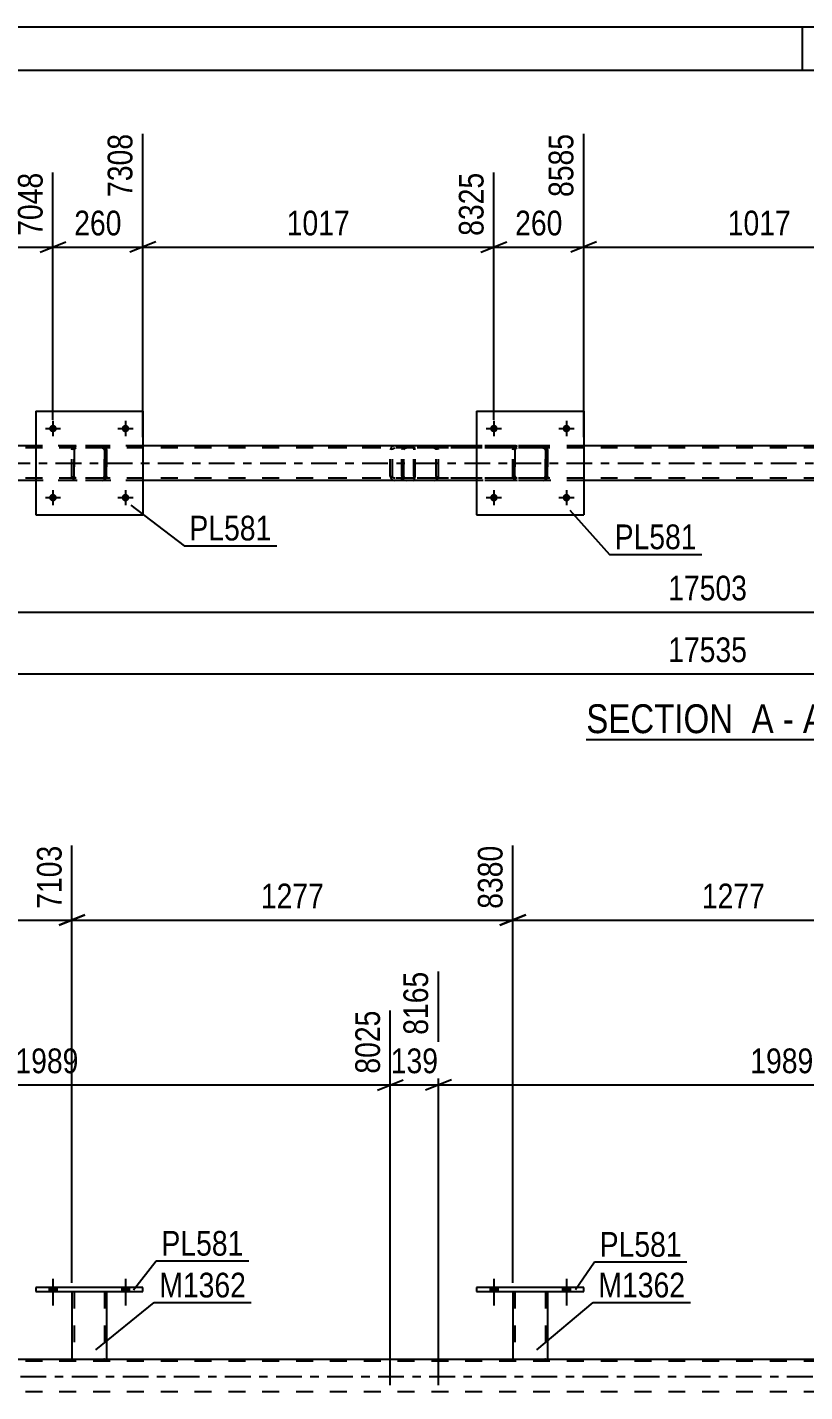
# Model space of a CAD drawing. Header units: millimetres. Extents: x 0 to 841, y 0 to 594.
# Drawn here: x 331.2 to 421.3, y 436 to 594 of the extents above; entities that cross this region are included whole.
import ezdxf

# ---------------------------------------------------------------- set-up
doc = ezdxf.new("R2010")
doc.units = ezdxf.units.MM
doc.linetypes.add('DXK_LINE_DOT2', pattern=[3.9198, 1.9599, -1.9599])
doc.linetypes.add('DXK_LINE_DOT3', pattern=[5.9187, 2.979, -0.9799, 0.9799, -0.9799])
doc.styles.add('Arial Narrow', font='ARIALN.TTF', dxfattribs={"height": 0.2})

# ---------------------------------------------------------------- blocks, each defined once
blk = doc.blocks.new('Unknown-103655156-1133')
at = {"color": 5, "linetype": 'Continuous'}
for p, q in [((841, 594), (0, 594)), ((421, 589), (421, 594)), ((836, 589), (5, 589))]:
    blk.add_line(p, q, dxfattribs=at)
blk = doc.blocks.new('Unknown-103655156-11 - 2883')
at = {"color": 6, "linetype": 'Continuous'}
blk.add_line((395.97, 511.51), (423.62, 511.51), dxfattribs=at)
at = {"color": 0, "linetype": 'Continuous'}
for points in [[(414.08, 512.26), (414.08, 515.76), (395.97, 515.76), (395.97, 512.26)], [(417.69, 512.26), (417.69, 515.76), (415.13, 515.76), (415.13, 512.26)], [(420.01, 512.26), (420.01, 515.76), (418.74, 515.76), (418.74, 512.26)], [(423.62, 512.26), (423.62, 515.76), (421.06, 515.76), (421.06, 512.26)]]:
    blk.add_wipeout(points, dxfattribs=at)
at = {"color": 7, "linetype": 'Continuous', "style": 'Arial Narrow'}
for s, p in [('SECTION ', (395.97, 512.26)), ('A', (415.13, 512.26)), ('A', (421.06, 512.26)), ('-', (418.74, 512.26))]:
    blk.add_text(s, height=3.34, dxfattribs=at).set_placement(p)
blk = doc.blocks.new('Part-103655156-2920 - 2883')
at = {"color": 7, "linetype": 'DXK_LINE_DOT2'}
for p, q in [((752.38, 545.29), (109.59, 545.29)), ((752.38, 545.53), (127.87, 545.53)), ((344.59, 545.53), (332.19, 545.53)), ((395.67, 545.53), (383.27, 545.53)), ((752.38, 541.77), (109.59, 541.77)), ((748.56, 541.53), (127.87, 541.53)), ((344.59, 541.53), (332.19, 541.53)), ((395.67, 541.53), (383.27, 541.53))]:
    blk.add_line(p, q, dxfattribs=at)
at = {"color": 2, "linetype": 'Continuous'}
for p, q in [((332.19, 545.53), (293.51, 545.53)), ((383.27, 545.53), (344.59, 545.53)), ((434.35, 545.53), (395.67, 545.53)), ((332.19, 541.53), (293.51, 541.53)), ((383.27, 541.53), (344.59, 541.53)), ((434.35, 541.53), (395.67, 541.53))]:
    blk.add_line(p, q, dxfattribs=at)
at = {"color": 7, "linetype": 'DXK_LINE_DOT3'}
blk.add_line((109.59, 543.53), (752.38, 543.53), dxfattribs=at)
blk = doc.blocks.new('Bolt-103655156-3025 - 2883')
at = {"linetype": 'Continuous'}
for points in [[(385.71, 547.53, -1), (384.83, 547.53, -1)], [(394.11, 547.53, -1), (393.23, 547.53, -1)]]:
    blk.add_hatch(color=1, dxfattribs=at).paths.add_polyline_path(points)
at = {"color": 1, "linetype": 'Continuous'}
for p, q in [((385.27, 548.41), (385.27, 546.65)), ((393.67, 548.41), (393.67, 546.65)), ((384.39, 547.53), (386.15, 547.53)), ((392.79, 547.53), (394.55, 547.53))]:
    blk.add_line(p, q, dxfattribs=at)
blk = doc.blocks.new('Part-103655156-2974 - 2883')
at = {"color": 7, "linetype": 'DXK_LINE_DOT2'}
for p, q in [((375.87, 545.53), (363.71, 545.53)), ((375.87, 545.29), (363.71, 545.29)), ((373.31, 545.22), (373.27, 545.05)), ((373.31, 545.24), (373.31, 545.22)), ((373.53, 545.05), (373.54, 545.14)), ((373.54, 545.14), (373.6, 545.22)), ((373.78, 545.53), (373.58, 545.49)), ((373.6, 545.22), (373.68, 545.27)), ((373.68, 545.27), (373.78, 545.29)), ((374.59, 545.29), (374.59, 545.53)), ((375.97, 545.49), (375.87, 545.53)), ((375.87, 545.29), (375.92, 545.27)), ((375.92, 545.27), (375.96, 545.22)), ((375.96, 545.22), (375.99, 545.14)), ((376.06, 545.39), (375.97, 545.49)), ((375.99, 545.14), (376, 545.05)), ((376.12, 545.24), (376.06, 545.39)), ((376.14, 545.05), (376.12, 545.24)), ((373.27, 542.01), (373.27, 545.05)), ((373.53, 542.01), (373.53, 545.05)), ((376, 542.01), (376, 545.05)), ((376.14, 542.01), (376.14, 545.05)), ((373.27, 542.01), (373.31, 541.83)), ((373.54, 541.92), (373.53, 542.01)), ((376, 542.01), (375.99, 541.92)), ((376.12, 541.83), (376.14, 542.01)), ((375.87, 541.77), (363.71, 541.77)), ((375.87, 541.53), (363.71, 541.53)), ((373.6, 541.84), (373.54, 541.92)), ((373.58, 541.57), (373.78, 541.53)), ((373.68, 541.79), (373.6, 541.84)), ((373.78, 541.77), (373.68, 541.79)), ((374.59, 541.53), (374.59, 541.77)), ((375.92, 541.79), (375.87, 541.77)), ((375.87, 541.53), (375.97, 541.57)), ((375.96, 541.84), (375.92, 541.79)), ((375.99, 541.92), (375.96, 541.84)), ((375.97, 541.57), (376.06, 541.67)), ((376.06, 541.67), (376.12, 541.83))]:
    blk.add_line(p, q, dxfattribs=at)
for centre, start, end in [((373.76, 545.04), 111.1941, 156.1506), ((373.76, 542.03), 203.8494, 248.8059)]:
    blk.add_arc(centre, 0.492, start, end, dxfattribs=at)
blk = doc.blocks.new('Part-103655156-3024 - 2883')
at = {"color": 7, "linetype": 'DXK_LINE_DOT2'}
for p, q in [((374.63, 545.22), (374.59, 545.05)), ((374.63, 545.24), (374.63, 545.22)), ((374.85, 545.05), (374.87, 545.14)), ((374.87, 545.14), (374.92, 545.22)), ((375.1, 545.53), (374.91, 545.49)), ((374.92, 545.22), (375, 545.27)), ((375, 545.27), (375.1, 545.29)), ((390.09, 545.53), (375.1, 545.53)), ((390.09, 545.29), (375.1, 545.29)), ((378.53, 545.49), (378.34, 545.53)), ((378.34, 545.29), (378.44, 545.27)), ((378.44, 545.27), (378.52, 545.22)), ((378.52, 545.22), (378.57, 545.14)), ((378.57, 545.14), (378.59, 545.05)), ((378.81, 545.22), (378.81, 545.24)), ((378.85, 545.05), (378.81, 545.22)), ((374.59, 542.01), (374.59, 545.05)), ((374.85, 542.01), (374.85, 545.05)), ((378.59, 542.01), (378.59, 545.05)), ((378.85, 542.01), (378.85, 545.05)), ((374.59, 542.01), (374.63, 541.83)), ((374.87, 541.92), (374.85, 542.01)), ((378.59, 542.01), (378.57, 541.92)), ((378.81, 541.83), (378.85, 542.01)), ((374.92, 541.84), (374.87, 541.92)), ((374.91, 541.57), (375.1, 541.53)), ((375, 541.79), (374.92, 541.84)), ((375.1, 541.77), (375, 541.79)), ((390.09, 541.77), (375.1, 541.77)), ((390.09, 541.53), (375.1, 541.53)), ((378.44, 541.79), (378.34, 541.77)), ((378.34, 541.53), (378.53, 541.57)), ((378.52, 541.84), (378.44, 541.79)), ((378.57, 541.92), (378.52, 541.84))]:
    blk.add_line(p, q, dxfattribs=at)
for centre, start, end in [((375.08, 545.03), 110.7583, 155.68), ((378.36, 545.03), 24.3199, 69.2417), ((375.08, 542.03), 204.3199, 249.2417), ((378.36, 542.03), 290.7583, 335.68)]:
    blk.add_arc(centre, 0.496, start, end, dxfattribs=at)
blk = doc.blocks.new('Bolt-103655156-3026 - 2883')
at = {"linetype": 'Continuous'}
for points in [[(385.71, 539.53, -1), (384.83, 539.53, -1)], [(394.11, 539.53, -1), (393.23, 539.53, -1)]]:
    blk.add_hatch(color=1, dxfattribs=at).paths.add_polyline_path(points)
at = {"color": 1, "linetype": 'Continuous'}
for p, q in [((385.27, 540.41), (385.27, 538.65)), ((393.67, 540.41), (393.67, 538.65)), ((384.39, 539.53), (386.15, 539.53)), ((392.79, 539.53), (394.55, 539.53))]:
    blk.add_line(p, q, dxfattribs=at)
blk = doc.blocks.new('Part-103655156-3053 - 2883')
at = {"color": 2, "linetype": 'Continuous'}
for p, q in [((332.19, 549.53), (332.19, 537.53)), ((332.19, 549.53), (344.59, 549.53)), ((344.59, 549.53), (344.59, 537.53)), ((332.19, 537.53), (344.59, 537.53))]:
    blk.add_line(p, q, dxfattribs=at)
blk = doc.blocks.new('Bolt-103655156-3095 - 2883')
at = {"linetype": 'Continuous'}
for points in [[(334.63, 547.53, -1), (333.75, 547.53, -1)], [(343.03, 547.53, -1), (342.15, 547.53, -1)]]:
    blk.add_hatch(color=1, dxfattribs=at).paths.add_polyline_path(points)
at = {"color": 1, "linetype": 'Continuous'}
for p, q in [((334.19, 548.41), (334.19, 546.65)), ((342.59, 548.41), (342.59, 546.65)), ((333.31, 547.53), (335.07, 547.53)), ((341.71, 547.53), (343.47, 547.53))]:
    blk.add_line(p, q, dxfattribs=at)
blk = doc.blocks.new('Part-103655156-3054 - 2883')
at = {"color": 7, "linetype": 'DXK_LINE_DOT2'}
for p, q in [((336.39, 545.05), (336.43, 545.23)), ((336.43, 545.23), (336.39, 545.05)), ((336.63, 545.05), (336.65, 545.14)), ((336.65, 545.14), (336.63, 545.05)), ((336.65, 545.14), (336.7, 545.22)), ((336.7, 545.22), (336.65, 545.14)), ((336.69, 545.49), (336.87, 545.53)), ((336.87, 545.53), (336.69, 545.49)), ((336.7, 545.22), (336.78, 545.27)), ((336.78, 545.27), (336.7, 545.22)), ((336.87, 545.29), (336.78, 545.27)), ((339.91, 545.53), (336.87, 545.53)), ((339.91, 545.29), (336.87, 545.29)), ((339.91, 545.53), (340.09, 545.49)), ((340.09, 545.49), (339.91, 545.53)), ((339.91, 545.29), (340, 545.27)), ((340, 545.27), (340.08, 545.22)), ((340.08, 545.22), (340, 545.27)), ((340.08, 545.22), (340.13, 545.14)), ((340.13, 545.14), (340.08, 545.22)), ((340.13, 545.14), (340.15, 545.05)), ((340.15, 545.05), (340.13, 545.14)), ((340.35, 545.23), (340.39, 545.05)), ((340.39, 545.05), (340.35, 545.23)), ((336.39, 542.01), (336.39, 545.05)), ((336.39, 545.05), (336.39, 545.05)), ((336.39, 542.01), (336.39, 545.05)), ((336.63, 542.01), (336.63, 545.05)), ((336.63, 545.05), (336.63, 545.05)), ((336.63, 545.05), (336.63, 542.01)), ((340.15, 542.01), (340.15, 545.05)), ((340.15, 545.05), (340.15, 545.05)), ((340.15, 545.05), (340.15, 542.01)), ((340.39, 542.01), (340.39, 545.05)), ((340.39, 545.05), (340.39, 545.05)), ((340.39, 545.05), (340.39, 542.01)), ((336.39, 542.01), (336.39, 542.01)), ((336.43, 541.83), (336.39, 542.01)), ((336.39, 542.01), (336.43, 541.83)), ((336.63, 542.01), (336.63, 542.01)), ((336.65, 541.92), (336.63, 542.01)), ((336.63, 542.01), (336.65, 541.92)), ((340.15, 542.01), (340.13, 541.92)), ((340.13, 541.92), (340.15, 542.01)), ((340.15, 542.01), (340.15, 542.01)), ((340.39, 542.01), (340.35, 541.83)), ((340.35, 541.83), (340.39, 542.01)), ((340.39, 542.01), (340.39, 542.01)), ((336.7, 541.84), (336.65, 541.92)), ((336.65, 541.92), (336.7, 541.84)), ((336.87, 541.53), (336.69, 541.57)), ((336.69, 541.57), (336.87, 541.53)), ((336.78, 541.79), (336.7, 541.84)), ((336.7, 541.84), (336.78, 541.79)), ((336.87, 541.77), (336.78, 541.79)), ((339.91, 541.77), (336.87, 541.77)), ((339.91, 541.53), (336.87, 541.53)), ((340, 541.79), (339.91, 541.77)), ((340.09, 541.57), (339.91, 541.53)), ((339.91, 541.53), (340.09, 541.57)), ((340.08, 541.84), (340, 541.79)), ((340, 541.79), (340.08, 541.84)), ((340.13, 541.92), (340.08, 541.84)), ((340.08, 541.84), (340.13, 541.92))]:
    blk.add_line(p, q, dxfattribs=at)
at = {"color": 7, "linetype": 'DXK_LINE_DOT3'}
blk.add_line((338.39, 543.53), (338.39, 543.53), dxfattribs=at)
at = {"color": 7, "linetype": 'DXK_LINE_DOT2'}
for centre, start, end in [((336.87, 545.05), 112.5, 157.5), ((336.87, 545.05), 112.5, 157.5), ((339.91, 545.05), 22.5, 67.5), ((339.91, 545.05), 22.5, 67.5), ((336.87, 542.01), 202.5, 247.5), ((336.87, 542.01), 202.5, 247.5), ((339.91, 542.01), 292.5, 337.5), ((339.91, 542.01), 292.5, 337.5)]:
    blk.add_arc(centre, 0.48, start, end, dxfattribs=at)
blk = doc.blocks.new('Part-103655156-3059 - 2883')
at = {"color": 2, "linetype": 'Continuous'}
for p, q in [((383.27, 549.53), (383.27, 537.53)), ((383.27, 549.53), (395.67, 549.53)), ((395.67, 549.53), (395.67, 537.53)), ((383.27, 537.53), (395.67, 537.53))]:
    blk.add_line(p, q, dxfattribs=at)
blk = doc.blocks.new('Part-103655156-3060 - 2883')
at = {"color": 7, "linetype": 'DXK_LINE_DOT2'}
for p, q in [((387.47, 545.05), (387.51, 545.23)), ((387.51, 545.23), (387.47, 545.05)), ((387.71, 545.05), (387.73, 545.14)), ((387.73, 545.14), (387.71, 545.05)), ((387.73, 545.14), (387.78, 545.22)), ((387.78, 545.22), (387.73, 545.14)), ((387.77, 545.49), (387.95, 545.53)), ((387.95, 545.53), (387.77, 545.49)), ((387.78, 545.22), (387.86, 545.27)), ((387.86, 545.27), (387.78, 545.22)), ((387.95, 545.29), (387.86, 545.27)), ((390.99, 545.53), (387.95, 545.53)), ((390.99, 545.29), (387.95, 545.29)), ((390.99, 545.53), (391.18, 545.49)), ((391.18, 545.49), (390.99, 545.53)), ((390.99, 545.29), (391.08, 545.27)), ((391.08, 545.27), (391.16, 545.22)), ((391.16, 545.22), (391.08, 545.27)), ((391.16, 545.22), (391.21, 545.14)), ((391.21, 545.14), (391.16, 545.22)), ((391.21, 545.14), (391.23, 545.05)), ((391.23, 545.05), (391.21, 545.14)), ((391.43, 545.23), (391.47, 545.05)), ((391.47, 545.05), (391.43, 545.23)), ((387.47, 542.01), (387.47, 545.05)), ((387.47, 545.05), (387.47, 545.05)), ((387.47, 542.01), (387.47, 545.05)), ((387.71, 542.01), (387.71, 545.05)), ((387.71, 545.05), (387.71, 545.05)), ((387.71, 545.05), (387.71, 542.01)), ((391.23, 542.01), (391.23, 545.05)), ((391.23, 545.05), (391.23, 545.05)), ((391.23, 545.05), (391.23, 542.01)), ((391.47, 542.01), (391.47, 545.05)), ((391.47, 545.05), (391.47, 545.05)), ((391.47, 545.05), (391.47, 542.01)), ((387.47, 542.01), (387.47, 542.01)), ((387.51, 541.83), (387.47, 542.01)), ((387.47, 542.01), (387.51, 541.83)), ((387.71, 542.01), (387.71, 542.01)), ((387.73, 541.92), (387.71, 542.01)), ((387.71, 542.01), (387.73, 541.92)), ((391.23, 542.01), (391.21, 541.92)), ((391.21, 541.92), (391.23, 542.01)), ((391.23, 542.01), (391.23, 542.01)), ((391.47, 542.01), (391.43, 541.83)), ((391.43, 541.83), (391.47, 542.01)), ((391.47, 542.01), (391.47, 542.01)), ((387.78, 541.84), (387.73, 541.92)), ((387.73, 541.92), (387.78, 541.84)), ((387.95, 541.53), (387.77, 541.57)), ((387.77, 541.57), (387.95, 541.53)), ((387.86, 541.79), (387.78, 541.84)), ((387.78, 541.84), (387.86, 541.79)), ((387.95, 541.77), (387.86, 541.79)), ((390.99, 541.77), (387.95, 541.77)), ((390.99, 541.53), (387.95, 541.53)), ((391.08, 541.79), (390.99, 541.77)), ((391.18, 541.57), (390.99, 541.53)), ((390.99, 541.53), (391.18, 541.57)), ((391.16, 541.84), (391.08, 541.79)), ((391.08, 541.79), (391.16, 541.84)), ((391.21, 541.92), (391.16, 541.84)), ((391.16, 541.84), (391.21, 541.92))]:
    blk.add_line(p, q, dxfattribs=at)
at = {"color": 7, "linetype": 'DXK_LINE_DOT3'}
blk.add_line((389.47, 543.53), (389.47, 543.53), dxfattribs=at)
at = {"color": 7, "linetype": 'DXK_LINE_DOT2'}
for centre, start, end in [((387.95, 545.05), 112.5, 157.5), ((387.95, 545.05), 112.5, 157.5), ((390.99, 545.05), 22.5, 67.5), ((390.99, 545.05), 22.5, 67.5), ((387.95, 542.01), 202.5, 247.5), ((387.95, 542.01), 202.5, 247.5), ((390.99, 542.01), 292.5, 337.5), ((390.99, 542.01), 292.5, 337.5)]:
    blk.add_arc(centre, 0.48, start, end, dxfattribs=at)
blk = doc.blocks.new('Bolt-103655156-3096 - 2883')
at = {"linetype": 'Continuous'}
for points in [[(334.63, 539.53, -1), (333.75, 539.53, -1)], [(343.03, 539.53, -1), (342.15, 539.53, -1)]]:
    blk.add_hatch(color=1, dxfattribs=at).paths.add_polyline_path(points)
at = {"color": 1, "linetype": 'Continuous'}
for p, q in [((334.19, 540.41), (334.19, 538.65)), ((342.59, 540.41), (342.59, 538.65)), ((333.31, 539.53), (335.07, 539.53)), ((341.71, 539.53), (343.47, 539.53))]:
    blk.add_line(p, q, dxfattribs=at)
blk = doc.blocks.new('Bolt-103655156-3765 - 3756')
at = {"linetype": 'Continuous'}
for points in [[(333.75, 447.6), (334.63, 447.6), (334.63, 448.08), (333.75, 448.08)], [(342.15, 447.6), (343.03, 447.6), (343.03, 448.08), (342.15, 448.08)]]:
    blk.add_hatch(color=1, dxfattribs=at).paths.add_polyline_path(points)
at = {"color": 1, "linetype": 'Continuous'}
for p, q in [((334.19, 449.08), (334.19, 445.96)), ((342.59, 449.08), (342.59, 445.96)), ((333.75, 448.08), (333.75, 447.6)), ((334.63, 448.08), (334.63, 447.6)), ((342.15, 448.08), (342.15, 447.6)), ((343.03, 448.08), (343.03, 447.6))]:
    blk.add_line(p, q, dxfattribs=at)
blk = doc.blocks.new('Bolt-103655156-3764 - 3756')
at = {"linetype": 'Continuous'}
for points in [[(384.83, 447.6), (385.71, 447.6), (385.71, 448.08), (384.83, 448.08)], [(393.23, 447.6), (394.11, 447.6), (394.11, 448.08), (393.23, 448.08)]]:
    blk.add_hatch(color=1, dxfattribs=at).paths.add_polyline_path(points)
at = {"color": 1, "linetype": 'Continuous'}
for p, q in [((385.27, 449.08), (385.27, 445.96)), ((393.67, 449.08), (393.67, 445.96)), ((384.83, 448.08), (384.83, 447.6)), ((385.71, 448.08), (385.71, 447.6)), ((393.23, 448.08), (393.23, 447.6)), ((394.11, 448.08), (394.11, 447.6))]:
    blk.add_line(p, q, dxfattribs=at)
blk = doc.blocks.new('Bolt-103655156-3766 - 3756')
at = {"linetype": 'Continuous'}
for points in [[(333.75, 447.6), (334.63, 447.6), (334.63, 448.08), (333.75, 448.08)], [(342.15, 447.6), (343.03, 447.6), (343.03, 448.08), (342.15, 448.08)]]:
    blk.add_hatch(color=1, dxfattribs=at).paths.add_polyline_path(points)
at = {"color": 1, "linetype": 'Continuous'}
for p, q in [((334.19, 449.08), (334.19, 445.96)), ((342.59, 449.08), (342.59, 445.96)), ((333.75, 448.08), (333.75, 447.6)), ((334.63, 448.08), (334.63, 447.6)), ((342.15, 448.08), (342.15, 447.6)), ((343.03, 448.08), (343.03, 447.6))]:
    blk.add_line(p, q, dxfattribs=at)
blk = doc.blocks.new('Part-103655156-3847 - 3756')
at = {"color": 2, "linetype": 'Continuous'}
for p, q in [((332.19, 448.08), (332.19, 447.6)), ((344.59, 448.08), (332.19, 448.08)), ((332.19, 447.6), (344.59, 447.6)), ((344.59, 447.6), (344.59, 448.08))]:
    blk.add_line(p, q, dxfattribs=at)
blk = doc.blocks.new('Part-103655156-3832 - 3756')
at = {"color": 2, "linetype": 'Continuous'}
for p, q in [((387.47, 447.6), (387.47, 439.76)), ((391.47, 447.6), (391.47, 439.76)), ((387.47, 439.76), (391.47, 439.76))]:
    blk.add_line(p, q, dxfattribs=at)
at = {"color": 7, "linetype": 'DXK_LINE_DOT2'}
for p, q in [((387.47, 447.6), (391.47, 447.6)), ((387.47, 447.6), (387.47, 447.6)), ((387.47, 447.6), (387.47, 447.6)), ((387.71, 447.6), (387.71, 439.76)), ((391.23, 447.6), (391.23, 439.76)), ((391.47, 447.6), (391.47, 447.6)), ((391.47, 447.6), (391.47, 447.6)), ((391.21, 439.76), (391.18, 439.76)), ((391.18, 439.76), (391.21, 439.76)), ((391.23, 439.76), (391.21, 439.76)), ((391.21, 439.76), (391.23, 439.76))]:
    blk.add_line(p, q, dxfattribs=at)
blk = doc.blocks.new('Part-103655156-3837 - 3756')
at = {"color": 2, "linetype": 'Continuous'}
for p, q in [((383.27, 448.08), (383.27, 447.6)), ((395.67, 448.08), (383.27, 448.08)), ((383.27, 447.6), (395.67, 447.6)), ((395.67, 447.6), (395.67, 448.08))]:
    blk.add_line(p, q, dxfattribs=at)
blk = doc.blocks.new('Part-103655156-3842 - 3756')
at = {"color": 2, "linetype": 'Continuous'}
for p, q in [((336.39, 447.6), (336.39, 439.76)), ((340.39, 447.6), (340.39, 439.76)), ((336.39, 439.76), (340.39, 439.76))]:
    blk.add_line(p, q, dxfattribs=at)
at = {"color": 7, "linetype": 'DXK_LINE_DOT2'}
for p, q in [((336.39, 447.6), (340.39, 447.6)), ((336.39, 447.6), (336.39, 447.6)), ((336.39, 447.6), (336.39, 447.6)), ((336.63, 447.6), (336.63, 439.76)), ((340.15, 447.6), (340.15, 439.76)), ((340.39, 447.6), (340.39, 447.6)), ((340.39, 447.6), (340.39, 447.6)), ((340.13, 439.76), (340.09, 439.76)), ((340.09, 439.76), (340.13, 439.76)), ((340.15, 439.76), (340.13, 439.76)), ((340.13, 439.76), (340.15, 439.76))]:
    blk.add_line(p, q, dxfattribs=at)
blk = doc.blocks.new('Bolt-103655156-3858 - 3756')
at = {"linetype": 'Continuous'}
for points in [[(384.83, 447.6), (385.71, 447.6), (385.71, 448.08), (384.83, 448.08)], [(393.23, 447.6), (394.11, 447.6), (394.11, 448.08), (393.23, 448.08)]]:
    blk.add_hatch(color=1, dxfattribs=at).paths.add_polyline_path(points)
at = {"color": 1, "linetype": 'Continuous'}
for p, q in [((385.27, 449.08), (385.27, 445.96)), ((393.67, 449.08), (393.67, 445.96)), ((384.83, 448.08), (384.83, 447.6)), ((385.71, 448.08), (385.71, 447.6)), ((393.23, 448.08), (393.23, 447.6)), ((394.11, 448.08), (394.11, 447.6))]:
    blk.add_line(p, q, dxfattribs=at)
blk = doc.blocks.new('Part-103655156-3996 - 3756')
at = {"color": 2, "linetype": 'Continuous'}
blk.add_line((52.26, 439.76), (752.38, 439.76), dxfattribs=at)
at = {"color": 7, "linetype": 'DXK_LINE_DOT2'}
for p, q in [((752.38, 439.52), (52.26, 439.52)), ((752.38, 436), (52.26, 436))]:
    blk.add_line(p, q, dxfattribs=at)
at = {"color": 7, "linetype": 'DXK_LINE_DOT3'}
blk.add_line((52.26, 437.76), (752.38, 437.76), dxfattribs=at)
blk = doc.blocks.new('StraightDimension-103655156-3330 - 2883')
at = {"color": 7, "linetype": 'Continuous'}
for p, q in [((395.67, 546.53), (395.67, 581.67)), ((436.35, 548.53), (436.35, 577.17)), ((397.17, 569.15), (394.17, 567.95)), ((434.85, 567.95), (437.85, 569.15)), ((395.67, 568.55), (436.35, 568.55))]:
    blk.add_line(p, q, dxfattribs=at)
at = {"color": 0, "linetype": 'Continuous'}
blk.add_wipeout([(435.75, 577.77), (431.55, 577.77), (431.55, 569.25), (435.75, 569.25)], dxfattribs=at)
at = {"color": 0}
blk.add_wipeout([(420.27, 569.3), (420.27, 573.5), (411.76, 573.5), (411.76, 569.3)], dxfattribs=at)
at = {"color": 3, "linetype": 'Continuous', "style": 'Arial Narrow'}
blk.add_text('9602', height=2.863, rotation=90.0002, dxfattribs=at).set_placement((435.15, 569.85))
at = {"color": 3, "style": 'Arial Narrow'}
blk.add_text('1017', height=2.863, dxfattribs=at).set_placement((412.36, 569.9))
blk = doc.blocks.new('StraightDimension-103655156-3348 - 2883')
at = {"color": 7, "linetype": 'Continuous'}
for p, q in [((395.67, 546.53), (395.67, 581.67)), ((385.27, 548.53), (385.27, 577.17)), ((383.77, 567.95), (386.77, 569.15)), ((397.17, 569.15), (394.17, 567.95)), ((385.27, 568.55), (395.67, 568.55))]:
    blk.add_line(p, q, dxfattribs=at)
at = {"color": 0}
blk.add_wipeout([(393.81, 569.3), (393.81, 573.5), (387.13, 573.5), (387.13, 569.3)], dxfattribs=at)
at = {"color": 3, "style": 'Arial Narrow'}
blk.add_text('260', height=2.863, dxfattribs=at).set_placement((387.73, 569.9))
at = {"color": 0, "linetype": 'Continuous'}
blk.add_wipeout([(395.07, 582.27), (390.87, 582.27), (390.87, 573.75), (395.07, 573.75)], dxfattribs=at)
at = {"color": 3, "linetype": 'Continuous', "style": 'Arial Narrow'}
blk.add_text('8585', height=2.863, rotation=90.0002, dxfattribs=at).set_placement((394.47, 574.35))
blk = doc.blocks.new('StraightDimension-103655156-3366 - 2883')
at = {"color": 7, "linetype": 'Continuous'}
for p, q in [((344.59, 546.53), (344.59, 581.67)), ((385.27, 548.53), (385.27, 577.17)), ((346.09, 569.15), (343.09, 567.95)), ((383.77, 567.95), (386.77, 569.15)), ((344.59, 568.55), (385.27, 568.55))]:
    blk.add_line(p, q, dxfattribs=at)
at = {"color": 0, "linetype": 'Continuous'}
blk.add_wipeout([(384.67, 577.77), (380.47, 577.77), (380.47, 569.25), (384.67, 569.25)], dxfattribs=at)
at = {"color": 0}
blk.add_wipeout([(369.19, 569.3), (369.19, 573.5), (360.67, 573.5), (360.67, 569.3)], dxfattribs=at)
at = {"color": 3, "linetype": 'Continuous', "style": 'Arial Narrow'}
blk.add_text('8325', height=2.863, rotation=90.0002, dxfattribs=at).set_placement((384.07, 569.85))
at = {"color": 3, "style": 'Arial Narrow'}
blk.add_text('1017', height=2.863, dxfattribs=at).set_placement((361.27, 569.9))
blk = doc.blocks.new('StraightDimension-103655156-3384 - 2883')
at = {"color": 7, "linetype": 'Continuous'}
for p, q in [((344.59, 546.53), (344.59, 581.67)), ((334.19, 548.53), (334.19, 577.17)), ((332.69, 567.95), (335.69, 569.15)), ((346.09, 569.15), (343.09, 567.95)), ((334.19, 568.55), (344.59, 568.55))]:
    blk.add_line(p, q, dxfattribs=at)
at = {"color": 0}
blk.add_wipeout([(342.73, 569.3), (342.73, 573.5), (336.05, 573.5), (336.05, 569.3)], dxfattribs=at)
at = {"color": 3, "style": 'Arial Narrow'}
blk.add_text('260', height=2.863, dxfattribs=at).set_placement((336.65, 569.9))
at = {"color": 0, "linetype": 'Continuous'}
blk.add_wipeout([(343.99, 582.27), (339.79, 582.27), (339.79, 573.75), (343.99, 573.75)], dxfattribs=at)
at = {"color": 3, "linetype": 'Continuous', "style": 'Arial Narrow'}
blk.add_text('7308', height=2.863, rotation=90.0002, dxfattribs=at).set_placement((343.39, 574.35))
blk = doc.blocks.new('StraightDimension-103655156-3402 - 2883')
at = {"color": 7, "linetype": 'Continuous'}
for p, q in [((293.51, 546.53), (293.51, 581.67)), ((334.19, 548.53), (334.19, 577.17)), ((295.01, 569.15), (292.01, 567.95)), ((332.69, 567.95), (335.69, 569.15)), ((293.51, 568.55), (334.19, 568.55))]:
    blk.add_line(p, q, dxfattribs=at)
at = {"color": 0, "linetype": 'Continuous'}
blk.add_wipeout([(333.59, 577.77), (329.39, 577.77), (329.39, 569.25), (333.59, 569.25)], dxfattribs=at)
at = {"color": 0}
blk.add_wipeout([(318.11, 569.3), (318.11, 573.5), (309.59, 573.5), (309.59, 569.3)], dxfattribs=at)
at = {"color": 3, "linetype": 'Continuous', "style": 'Arial Narrow'}
blk.add_text('7048', height=2.863, rotation=90.0002, dxfattribs=at).set_placement((332.99, 569.85))
at = {"color": 3, "style": 'Arial Narrow'}
blk.add_text('1017', height=2.863, dxfattribs=at).set_placement((310.19, 569.9))
blk = doc.blocks.new('StraightDimension-103655156-3615 - 2883')
at = {"color": 7, "linetype": 'Continuous'}
blk.add_line((67.67, 526.28), (752.38, 526.28), dxfattribs=at)
at = {"color": 0}
blk.add_wipeout([(415.2, 527.03), (415.2, 531.23), (404.86, 531.23), (404.86, 527.03)], dxfattribs=at)
at = {"color": 3, "style": 'Arial Narrow'}
blk.add_text('17503', height=2.863, dxfattribs=at).set_placement((405.46, 527.63))
blk = doc.blocks.new('StraightDimension-103655156-3636 - 2883')
at = {"color": 7, "linetype": 'Continuous'}
blk.add_line((67.03, 519.13), (753.02, 519.13), dxfattribs=at)
at = {"color": 0}
blk.add_wipeout([(415.2, 519.88), (415.2, 524.08), (404.86, 524.08), (404.86, 519.88)], dxfattribs=at)
at = {"color": 3, "style": 'Arial Narrow'}
blk.add_text('17535', height=2.863, dxfattribs=at).set_placement((405.46, 520.48))
blk = doc.blocks.new('StraightDimension-103655156-9464 - 3756')
at = {"color": 7, "linetype": 'Continuous'}
for p, q in [((336.39, 448.6), (336.39, 499.23)), ((387.47, 448.6), (387.47, 499.23)), ((337.89, 491.22), (334.89, 490.02)), ((336.39, 490.62), (387.47, 490.62)), ((385.97, 490.02), (388.97, 491.22))]:
    blk.add_line(p, q, dxfattribs=at)
at = {"color": 0, "linetype": 'Continuous'}
blk.add_wipeout([(386.87, 499.83), (382.67, 499.83), (382.67, 491.32), (386.87, 491.32)], dxfattribs=at)
at = {"color": 0}
blk.add_wipeout([(366.19, 491.37), (366.19, 495.57), (357.67, 495.57), (357.67, 491.37)], dxfattribs=at)
at = {"color": 3, "linetype": 'Continuous', "style": 'Arial Narrow'}
blk.add_text('8380', height=2.863, rotation=90.0002, dxfattribs=at).set_placement((386.27, 491.92))
at = {"color": 3, "style": 'Arial Narrow'}
blk.add_text('1277', height=2.863, dxfattribs=at).set_placement((358.27, 491.97))
blk = doc.blocks.new('StraightDimension-103655156-9073 - 3756')
at = {"color": 7, "linetype": 'Continuous'}
for p, q in [((378.85, 436.75), (378.85, 484.64)), ((458.41, 436.76), (458.41, 481.97)), ((380.35, 472.13), (377.35, 470.93)), ((378.85, 471.53), (458.41, 471.53)), ((456.91, 470.93), (459.91, 472.13))]:
    blk.add_line(p, q, dxfattribs=at)
at = {"color": 0, "linetype": 'Continuous'}
blk.add_wipeout([(457.81, 482.57), (453.61, 482.57), (453.61, 472.23), (457.81, 472.23)], dxfattribs=at)
at = {"color": 0}
blk.add_wipeout([(422.88, 472.28), (422.88, 476.48), (414.37, 476.48), (414.37, 472.28)], dxfattribs=at)
at = {"color": 3, "linetype": 'Continuous', "style": 'Arial Narrow'}
blk.add_text('10154', height=2.863, rotation=90.0002, dxfattribs=at).set_placement((457.21, 472.83))
at = {"color": 3, "style": 'Arial Narrow'}
blk.add_text('1989', height=2.863, dxfattribs=at).set_placement((414.97, 472.88))
blk = doc.blocks.new('StraightDimension-103655156-9074 - 3756')
at = {"color": 7, "linetype": 'Continuous'}
for p, q in [((378.85, 436.75), (378.85, 484.64)), ((373.27, 436.76), (373.27, 480.14)), ((371.77, 470.93), (374.77, 472.13)), ((373.27, 471.53), (378.85, 471.53)), ((380.35, 472.13), (377.35, 470.93))]:
    blk.add_line(p, q, dxfattribs=at)
at = {"color": 0}
blk.add_wipeout([(379.4, 472.28), (379.4, 476.48), (372.72, 476.48), (372.72, 472.28)], dxfattribs=at)
at = {"color": 3, "style": 'Arial Narrow'}
blk.add_text('139', height=2.863, dxfattribs=at).set_placement((373.32, 472.88))
at = {"color": 0, "linetype": 'Continuous'}
blk.add_wipeout([(378.25, 485.24), (374.05, 485.24), (374.05, 476.73), (378.25, 476.73)], dxfattribs=at)
at = {"color": 3, "linetype": 'Continuous', "style": 'Arial Narrow'}
blk.add_text('8165', height=2.863, rotation=90.0002, dxfattribs=at).set_placement((377.65, 477.33))
blk = doc.blocks.new('StraightDimension-103655156-9075 - 3756')
at = {"color": 7, "linetype": 'Continuous'}
for p, q in [((293.71, 436.76), (293.71, 484.64)), ((373.27, 436.76), (373.27, 480.14)), ((295.21, 472.13), (292.21, 470.93)), ((293.71, 471.53), (373.27, 471.53)), ((371.77, 470.93), (374.77, 472.13))]:
    blk.add_line(p, q, dxfattribs=at)
at = {"color": 0, "linetype": 'Continuous'}
blk.add_wipeout([(372.67, 480.74), (368.47, 480.74), (368.47, 472.23), (372.67, 472.23)], dxfattribs=at)
at = {"color": 0}
blk.add_wipeout([(337.75, 472.28), (337.75, 476.48), (329.24, 476.48), (329.24, 472.28)], dxfattribs=at)
at = {"color": 3, "linetype": 'Continuous', "style": 'Arial Narrow'}
blk.add_text('8025', height=2.863, rotation=90.0002, dxfattribs=at).set_placement((372.07, 472.83))
at = {"color": 3, "style": 'Arial Narrow'}
blk.add_text('1989', height=2.863, dxfattribs=at).set_placement((329.84, 472.88))
blk = doc.blocks.new('StraightDimension-103655156-9463 - 3756')
at = {"color": 7, "linetype": 'Continuous'}
for p, q in [((387.47, 448.6), (387.47, 499.23)), ((438.55, 448.6), (438.55, 499.23)), ((388.97, 491.22), (385.97, 490.02)), ((387.47, 490.62), (438.55, 490.62)), ((437.05, 490.02), (440.05, 491.22))]:
    blk.add_line(p, q, dxfattribs=at)
at = {"color": 0, "linetype": 'Continuous'}
blk.add_wipeout([(437.95, 499.83), (433.75, 499.83), (433.75, 491.32), (437.95, 491.32)], dxfattribs=at)
at = {"color": 0}
blk.add_wipeout([(417.27, 491.37), (417.27, 495.57), (408.76, 495.57), (408.76, 491.37)], dxfattribs=at)
at = {"color": 3, "linetype": 'Continuous', "style": 'Arial Narrow'}
blk.add_text('9657', height=2.863, rotation=90.0002, dxfattribs=at).set_placement((437.35, 491.92))
at = {"color": 3, "style": 'Arial Narrow'}
blk.add_text('1277', height=2.863, dxfattribs=at).set_placement((409.36, 491.97))
blk = doc.blocks.new('StraightDimension-103655156-9465 - 3756')
at = {"color": 7, "linetype": 'Continuous'}
for p, q in [((285.31, 448.6), (285.31, 499.23)), ((336.39, 448.6), (336.39, 499.23)), ((286.81, 491.22), (283.81, 490.02)), ((285.31, 490.62), (336.39, 490.62)), ((334.89, 490.02), (337.89, 491.22))]:
    blk.add_line(p, q, dxfattribs=at)
at = {"color": 0, "linetype": 'Continuous'}
blk.add_wipeout([(335.79, 499.83), (331.59, 499.83), (331.59, 491.32), (335.79, 491.32)], dxfattribs=at)
at = {"color": 0}
blk.add_wipeout([(315.11, 491.37), (315.11, 495.57), (306.59, 495.57), (306.59, 491.37)], dxfattribs=at)
at = {"color": 3, "linetype": 'Continuous', "style": 'Arial Narrow'}
blk.add_text('7103', height=2.863, rotation=90.0002, dxfattribs=at).set_placement((335.19, 491.92))
at = {"color": 3, "style": 'Arial Narrow'}
blk.add_text('1277', height=2.863, dxfattribs=at).set_placement((307.19, 491.97))
blk = doc.blocks.new('Mark-103655156-3055 - 2883')
at = {"color": 0}
blk.add_wipeout([(408.76, 533.56), (408.76, 536.56), (399.26, 536.56), (399.26, 533.56)], dxfattribs=at)
blk.add_wipeout([(408.76, 533.56), (408.76, 536.56), (399.26, 536.56), (399.26, 533.56)], dxfattribs=at)
at = {"color": 30, "linetype": 'Continuous'}
for p, q in [((394.06, 538.08), (398.66, 532.96)), ((398.66, 532.96), (409.36, 532.96))]:
    blk.add_line(p, q, dxfattribs=at)
at = {"color": 3, "style": 'Arial Narrow'}
blk.add_text('PL581', height=2.863, dxfattribs=at).set_placement((399.26, 533.56))
blk = doc.blocks.new('Mark-103655156-3049 - 2883')
at = {"color": 0}
blk.add_wipeout([(359.51, 534.57), (359.51, 537.57), (350, 537.57), (350, 534.57)], dxfattribs=at)
blk.add_wipeout([(359.51, 534.57), (359.51, 537.57), (350, 537.57), (350, 534.57)], dxfattribs=at)
at = {"color": 30, "linetype": 'Continuous'}
for p, q in [((343.19, 538.65), (349.4, 533.97)), ((349.4, 533.97), (360.11, 533.97))]:
    blk.add_line(p, q, dxfattribs=at)
at = {"color": 3, "style": 'Arial Narrow'}
blk.add_text('PL581', height=2.863, dxfattribs=at).set_placement((350, 534.57))
blk = doc.blocks.new('Mark-103655156-3828 - 3756')
at = {"color": 0}
blk.add_wipeout([(407.43, 446.91), (407.43, 449.91), (397.38, 449.91), (397.38, 446.91)], dxfattribs=at)
blk.add_wipeout([(407.43, 446.91), (407.43, 449.91), (397.38, 449.91), (397.38, 446.91)], dxfattribs=at)
at = {"color": 30, "linetype": 'Continuous'}
for p, q in [((390.25, 440.86), (396.78, 446.31)), ((396.78, 446.31), (408.03, 446.31))]:
    blk.add_line(p, q, dxfattribs=at)
at = {"color": 3, "style": 'Arial Narrow'}
blk.add_text('M1362', height=2.863, dxfattribs=at).set_placement((397.38, 446.91))
blk = doc.blocks.new('Mark-103655156-3833 - 3756')
at = {"color": 0}
blk.add_wipeout([(407.03, 451.62), (407.03, 454.62), (397.53, 454.62), (397.53, 451.62)], dxfattribs=at)
blk.add_wipeout([(407.03, 451.62), (407.03, 454.62), (397.53, 454.62), (397.53, 451.62)], dxfattribs=at)
at = {"color": 30, "linetype": 'Continuous'}
for p, q in [((394.71, 447.85), (396.93, 451.02)), ((396.93, 451.02), (407.63, 451.02))]:
    blk.add_line(p, q, dxfattribs=at)
at = {"color": 3, "style": 'Arial Narrow'}
blk.add_text('PL581', height=2.863, dxfattribs=at).set_placement((397.53, 451.62))
blk = doc.blocks.new('Mark-103655156-3838 - 3756')
at = {"color": 0}
blk.add_wipeout([(356.56, 446.91), (356.56, 449.91), (346.51, 449.91), (346.51, 446.91)], dxfattribs=at)
blk.add_wipeout([(356.56, 446.91), (356.56, 449.91), (346.51, 449.91), (346.51, 446.91)], dxfattribs=at)
at = {"color": 30, "linetype": 'Continuous'}
for p, q in [((339.17, 440.86), (345.91, 446.31)), ((345.91, 446.31), (357.16, 446.31))]:
    blk.add_line(p, q, dxfattribs=at)
at = {"color": 3, "style": 'Arial Narrow'}
blk.add_text('M1362', height=2.863, dxfattribs=at).set_placement((346.51, 446.91))
blk = doc.blocks.new('Mark-103655156-3843 - 3756')
at = {"color": 0}
blk.add_wipeout([(356.26, 451.75), (356.26, 454.75), (346.76, 454.75), (346.76, 451.75)], dxfattribs=at)
blk.add_wipeout([(356.26, 451.75), (356.26, 454.75), (346.76, 454.75), (346.76, 451.75)], dxfattribs=at)
at = {"color": 30, "linetype": 'Continuous'}
for p, q in [((343.52, 447.8), (346.16, 451.15)), ((346.16, 451.15), (356.86, 451.15))]:
    blk.add_line(p, q, dxfattribs=at)
at = {"color": 3, "style": 'Arial Narrow'}
blk.add_text('PL581', height=2.863, dxfattribs=at).set_placement((346.76, 451.75))

msp = doc.modelspace()

# ---------------------------------------------------------------- block references
for name in ['Unknown-103655156-1133', 'Part-103655156-3053 - 2883', 'Bolt-103655156-3095 - 2883', 'Part-103655156-3059 - 2883', 'Bolt-103655156-3025 - 2883', 'Part-103655156-2920 - 2883', 'Part-103655156-3054 - 2883', 'Part-103655156-2974 - 2883', 'Part-103655156-3024 - 2883', 'Part-103655156-3060 - 2883', 'Bolt-103655156-3096 - 2883', 'Bolt-103655156-3026 - 2883', 'Bolt-103655156-3765 - 3756', 'Bolt-103655156-3766 - 3756', 'Bolt-103655156-3764 - 3756', 'Bolt-103655156-3858 - 3756', 'Part-103655156-3847 - 3756', 'Part-103655156-3842 - 3756', 'Part-103655156-3837 - 3756', 'Part-103655156-3832 - 3756', 'Part-103655156-3996 - 3756']:
    msp.add_blockref(name, (0, 0))

# ---------------------------------------------------------------- next in the draw order: block references
for name in ['StraightDimension-103655156-3330 - 2883', 'StraightDimension-103655156-3615 - 2883', 'Unknown-103655156-11 - 2883', 'StraightDimension-103655156-9464 - 3756']:
    msp.add_blockref(name, (0, 0))

# ---------------------------------------------------------------- next in the draw order: block references
for name in ['StraightDimension-103655156-3348 - 2883', 'StraightDimension-103655156-3636 - 2883', 'StraightDimension-103655156-9073 - 3756']:
    msp.add_blockref(name, (0, 0))

# ---------------------------------------------------------------- next in the draw order: block references
for name in ['StraightDimension-103655156-3366 - 2883', 'Mark-103655156-3049 - 2883', 'Mark-103655156-3055 - 2883', 'StraightDimension-103655156-9463 - 3756', 'StraightDimension-103655156-9074 - 3756']:
    msp.add_blockref(name, (0, 0))

# ---------------------------------------------------------------- next in the draw order: block references
for name in ['StraightDimension-103655156-3384 - 2883', 'StraightDimension-103655156-9075 - 3756', 'Mark-103655156-3828 - 3756']:
    msp.add_blockref(name, (0, 0))

# ---------------------------------------------------------------- next in the draw order: block references
for name in ['StraightDimension-103655156-3402 - 2883', 'StraightDimension-103655156-9465 - 3756', 'Mark-103655156-3833 - 3756', 'Mark-103655156-3838 - 3756']:
    msp.add_blockref(name, (0, 0))

# ---------------------------------------------------------------- next in the draw order: block references
msp.add_blockref('Mark-103655156-3843 - 3756', (0, 0))

doc.saveas('drawing.dxf')
